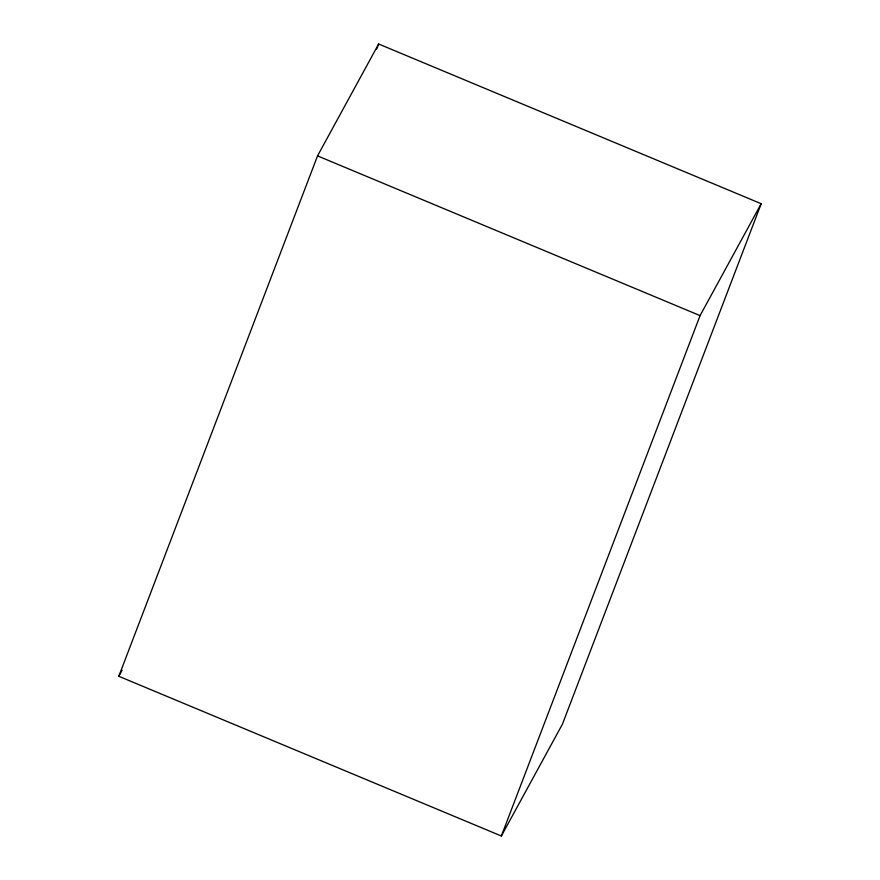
<?xml version="1.0" encoding="UTF-8"?>
<svg xmlns="http://www.w3.org/2000/svg" width="880" height="880" viewBox="0 0 880 880"><rect width="100%" height="100%" fill="white"/><g stroke="black" fill="none" stroke-linecap="round" stroke-linejoin="round"><path stroke-width="1.32" d="M118.811 676.28L317.537 155.892L378.642 44L761.189 203.72L562.463 724.108L501.358 836L118.811 676.28L122.1 670.263M376.684 49.126L378.642 44M501.358 836L700.073 315.612L761.189 203.72M317.537 155.892L700.073 315.612"/></g></svg>
